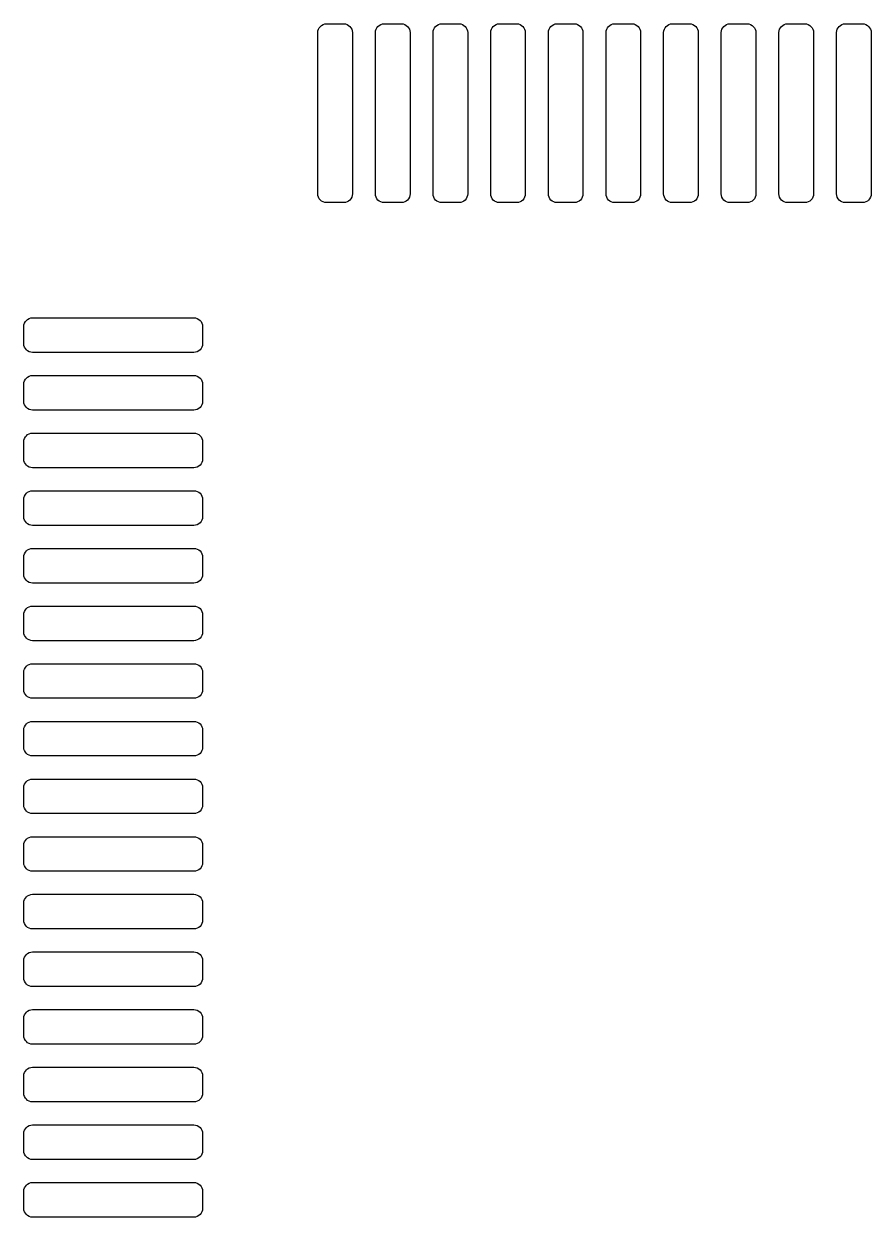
# Model space of a CAD drawing. Extents: x 107 to 210, y -143 to -92.
# Drawn here: x 155.95 to 163.3, y -113.28 to -102.92 of the extents above; entities that cross this region are included whole.
import ezdxf

# ---------------------------------------------------------------- set-up
doc = ezdxf.new("R2010")
doc.units = 0
doc.layers.add('BLACK', color=7, linetype='CONTINUOUS')

msp = doc.modelspace()

# ---------------------------------------------------------------- linework, layer by layer
at = {"layer": 'BLACK', "linetype": 'CONTINUOUS'}
for p, q in [((158.501, -102.985), (158.506, -102.971)), ((158.506, -102.971), (158.513, -102.958)), ((158.513, -102.958), (158.522, -102.947)), ((158.522, -102.947), (158.533, -102.938)), ((158.533, -102.938), (158.546, -102.931)), ((158.546, -102.931), (158.56, -102.926)), ((158.56, -102.926), (158.575, -102.925)), ((158.575, -102.925), (158.725, -102.925)), ((158.725, -102.925), (158.74, -102.926)), ((158.74, -102.926), (158.754, -102.931)), ((158.754, -102.931), (158.767, -102.938)), ((158.767, -102.938), (158.778, -102.947)), ((158.778, -102.947), (158.787, -102.958)), ((158.787, -102.958), (158.794, -102.971)), ((158.794, -102.971), (158.799, -102.985)), ((159.001, -102.985), (159.006, -102.971)), ((159.006, -102.971), (159.013, -102.958)), ((159.013, -102.958), (159.022, -102.947)), ((159.022, -102.947), (159.033, -102.938)), ((159.033, -102.938), (159.046, -102.931)), ((159.046, -102.931), (159.06, -102.926)), ((159.06, -102.926), (159.075, -102.925)), ((159.075, -102.925), (159.225, -102.925)), ((159.225, -102.925), (159.24, -102.926)), ((159.24, -102.926), (159.254, -102.931)), ((159.254, -102.931), (159.267, -102.938)), ((159.267, -102.938), (159.278, -102.947)), ((159.278, -102.947), (159.287, -102.958)), ((159.287, -102.958), (159.294, -102.971)), ((159.294, -102.971), (159.299, -102.985)), ((159.501, -102.985), (159.506, -102.971)), ((159.506, -102.971), (159.513, -102.958)), ((159.513, -102.958), (159.522, -102.947)), ((159.522, -102.947), (159.533, -102.938)), ((159.533, -102.938), (159.546, -102.931)), ((159.546, -102.931), (159.56, -102.926)), ((159.56, -102.926), (159.575, -102.925)), ((159.575, -102.925), (159.725, -102.925)), ((159.725, -102.925), (159.74, -102.926)), ((159.74, -102.926), (159.754, -102.931)), ((159.754, -102.931), (159.767, -102.938)), ((159.767, -102.938), (159.778, -102.947)), ((159.778, -102.947), (159.787, -102.958)), ((159.787, -102.958), (159.794, -102.971)), ((159.794, -102.971), (159.799, -102.985)), ((160.001, -102.985), (160.006, -102.971)), ((160.006, -102.971), (160.013, -102.958)), ((160.013, -102.958), (160.022, -102.947)), ((160.022, -102.947), (160.033, -102.938)), ((160.033, -102.938), (160.046, -102.931)), ((160.046, -102.931), (160.06, -102.926)), ((160.06, -102.926), (160.075, -102.925)), ((160.075, -102.925), (160.225, -102.925)), ((160.225, -102.925), (160.24, -102.926)), ((160.24, -102.926), (160.254, -102.931)), ((160.254, -102.931), (160.267, -102.938)), ((160.267, -102.938), (160.278, -102.947)), ((160.278, -102.947), (160.287, -102.958)), ((160.287, -102.958), (160.294, -102.971)), ((160.294, -102.971), (160.299, -102.985)), ((160.501, -102.985), (160.506, -102.971)), ((160.506, -102.971), (160.513, -102.958)), ((160.513, -102.958), (160.522, -102.947)), ((160.522, -102.947), (160.533, -102.938)), ((160.533, -102.938), (160.546, -102.931)), ((160.546, -102.931), (160.56, -102.926)), ((160.56, -102.926), (160.575, -102.925)), ((160.575, -102.925), (160.725, -102.925)), ((160.725, -102.925), (160.74, -102.926)), ((160.74, -102.926), (160.754, -102.931)), ((160.754, -102.931), (160.767, -102.938)), ((160.767, -102.938), (160.778, -102.947)), ((160.778, -102.947), (160.787, -102.958)), ((160.787, -102.958), (160.794, -102.971)), ((160.794, -102.971), (160.799, -102.985)), ((161.001, -102.985), (161.006, -102.971)), ((161.006, -102.971), (161.013, -102.958)), ((161.013, -102.958), (161.022, -102.947)), ((161.022, -102.947), (161.033, -102.938)), ((161.033, -102.938), (161.046, -102.931)), ((161.046, -102.931), (161.06, -102.926)), ((161.06, -102.926), (161.075, -102.925)), ((161.075, -102.925), (161.225, -102.925)), ((161.225, -102.925), (161.24, -102.926)), ((161.24, -102.926), (161.254, -102.931)), ((161.254, -102.931), (161.267, -102.938)), ((161.267, -102.938), (161.278, -102.947)), ((161.278, -102.947), (161.287, -102.958)), ((161.287, -102.958), (161.294, -102.971)), ((161.294, -102.971), (161.299, -102.985)), ((161.501, -102.985), (161.506, -102.971)), ((161.506, -102.971), (161.513, -102.958)), ((161.513, -102.958), (161.522, -102.947)), ((161.522, -102.947), (161.533, -102.938)), ((161.533, -102.938), (161.546, -102.931)), ((161.546, -102.931), (161.56, -102.926)), ((161.56, -102.926), (161.575, -102.925)), ((161.575, -102.925), (161.725, -102.925)), ((161.725, -102.925), (161.74, -102.926)), ((161.74, -102.926), (161.754, -102.931)), ((161.754, -102.931), (161.767, -102.938)), ((161.767, -102.938), (161.778, -102.947)), ((161.778, -102.947), (161.787, -102.958)), ((161.787, -102.958), (161.794, -102.971)), ((161.794, -102.971), (161.799, -102.985)), ((162.001, -102.985), (162.006, -102.971)), ((162.006, -102.971), (162.013, -102.958)), ((162.013, -102.958), (162.022, -102.947)), ((162.022, -102.947), (162.033, -102.938)), ((162.033, -102.938), (162.046, -102.931)), ((162.046, -102.931), (162.06, -102.926)), ((162.06, -102.926), (162.075, -102.925)), ((162.075, -102.925), (162.225, -102.925)), ((162.225, -102.925), (162.24, -102.926)), ((162.24, -102.926), (162.254, -102.931)), ((162.254, -102.931), (162.267, -102.938)), ((162.267, -102.938), (162.278, -102.947)), ((162.278, -102.947), (162.287, -102.958)), ((162.287, -102.958), (162.294, -102.971)), ((162.294, -102.971), (162.299, -102.985)), ((162.501, -102.985), (162.506, -102.971)), ((162.506, -102.971), (162.513, -102.958)), ((162.513, -102.958), (162.522, -102.947)), ((162.522, -102.947), (162.533, -102.938)), ((162.533, -102.938), (162.546, -102.931)), ((162.546, -102.931), (162.56, -102.926)), ((162.56, -102.926), (162.575, -102.925)), ((162.575, -102.925), (162.725, -102.925)), ((162.725, -102.925), (162.74, -102.926)), ((162.74, -102.926), (162.754, -102.931)), ((162.754, -102.931), (162.767, -102.938)), ((162.767, -102.938), (162.778, -102.947)), ((162.778, -102.947), (162.787, -102.958)), ((162.787, -102.958), (162.794, -102.971)), ((162.794, -102.971), (162.799, -102.985)), ((163.001, -102.985), (163.006, -102.971)), ((163.006, -102.971), (163.013, -102.958)), ((163.013, -102.958), (163.022, -102.947)), ((163.022, -102.947), (163.033, -102.938)), ((163.033, -102.938), (163.046, -102.931)), ((163.046, -102.931), (163.06, -102.926)), ((163.06, -102.926), (163.075, -102.925)), ((163.075, -102.925), (163.225, -102.925)), ((163.225, -102.925), (163.24, -102.926)), ((163.24, -102.926), (163.254, -102.931)), ((163.254, -102.931), (163.267, -102.938)), ((163.267, -102.938), (163.278, -102.947)), ((163.278, -102.947), (163.287, -102.958)), ((163.287, -102.958), (163.294, -102.971)), ((163.294, -102.971), (163.299, -102.985)), ((158.5, -103), (158.501, -102.985)), ((158.5, -104.4), (158.5, -103)), ((158.799, -102.985), (158.8, -103)), ((158.8, -103), (158.8, -104.4)), ((159, -103), (159.001, -102.985)), ((159, -104.4), (159, -103)), ((159.299, -102.985), (159.3, -103)), ((159.3, -103), (159.3, -104.4)), ((159.5, -103), (159.501, -102.985)), ((159.5, -104.4), (159.5, -103)), ((159.799, -102.985), (159.8, -103)), ((159.8, -103), (159.8, -104.4)), ((160, -103), (160.001, -102.985)), ((160, -104.4), (160, -103)), ((160.299, -102.985), (160.3, -103)), ((160.3, -103), (160.3, -104.4)), ((160.5, -103), (160.501, -102.985)), ((160.5, -104.4), (160.5, -103)), ((160.799, -102.985), (160.8, -103)), ((160.8, -103), (160.8, -104.4)), ((161, -103), (161.001, -102.985)), ((161, -104.4), (161, -103)), ((161.299, -102.985), (161.3, -103)), ((161.3, -103), (161.3, -104.4)), ((161.5, -103), (161.501, -102.985)), ((161.5, -104.4), (161.5, -103)), ((161.799, -102.985), (161.8, -103)), ((161.8, -103), (161.8, -104.4)), ((162, -103), (162.001, -102.985)), ((162, -104.4), (162, -103)), ((162.299, -102.985), (162.3, -103)), ((162.3, -103), (162.3, -104.4)), ((162.5, -103), (162.501, -102.985)), ((162.5, -104.4), (162.5, -103)), ((162.799, -102.985), (162.8, -103)), ((162.8, -103), (162.8, -104.4)), ((163, -103), (163.001, -102.985)), ((163, -104.4), (163, -103)), ((163.299, -102.985), (163.3, -103)), ((163.3, -103), (163.3, -104.4)), ((158.501, -104.415), (158.5, -104.4)), ((158.506, -104.429), (158.501, -104.415)), ((158.513, -104.442), (158.506, -104.429)), ((158.794, -104.429), (158.787, -104.442)), ((158.799, -104.415), (158.794, -104.429)), ((158.8, -104.4), (158.799, -104.415)), ((159.001, -104.415), (159, -104.4)), ((159.006, -104.429), (159.001, -104.415)), ((159.013, -104.442), (159.006, -104.429)), ((159.294, -104.429), (159.287, -104.442)), ((159.299, -104.415), (159.294, -104.429)), ((159.3, -104.4), (159.299, -104.415)), ((159.501, -104.415), (159.5, -104.4)), ((159.506, -104.429), (159.501, -104.415)), ((159.513, -104.442), (159.506, -104.429)), ((159.794, -104.429), (159.787, -104.442)), ((159.799, -104.415), (159.794, -104.429)), ((159.8, -104.4), (159.799, -104.415)), ((160.001, -104.415), (160, -104.4)), ((160.006, -104.429), (160.001, -104.415)), ((160.013, -104.442), (160.006, -104.429)), ((160.294, -104.429), (160.287, -104.442)), ((160.299, -104.415), (160.294, -104.429)), ((160.3, -104.4), (160.299, -104.415)), ((160.501, -104.415), (160.5, -104.4)), ((160.506, -104.429), (160.501, -104.415)), ((160.513, -104.442), (160.506, -104.429)), ((160.794, -104.429), (160.787, -104.442)), ((160.799, -104.415), (160.794, -104.429)), ((160.8, -104.4), (160.799, -104.415)), ((161.001, -104.415), (161, -104.4)), ((161.006, -104.429), (161.001, -104.415)), ((161.013, -104.442), (161.006, -104.429)), ((161.294, -104.429), (161.287, -104.442)), ((161.299, -104.415), (161.294, -104.429)), ((161.3, -104.4), (161.299, -104.415)), ((161.501, -104.415), (161.5, -104.4)), ((161.506, -104.429), (161.501, -104.415)), ((161.513, -104.442), (161.506, -104.429)), ((161.794, -104.429), (161.787, -104.442)), ((161.799, -104.415), (161.794, -104.429)), ((161.8, -104.4), (161.799, -104.415)), ((162.001, -104.415), (162, -104.4)), ((162.006, -104.429), (162.001, -104.415)), ((162.013, -104.442), (162.006, -104.429)), ((162.294, -104.429), (162.287, -104.442)), ((162.299, -104.415), (162.294, -104.429)), ((162.3, -104.4), (162.299, -104.415)), ((162.501, -104.415), (162.5, -104.4)), ((162.506, -104.429), (162.501, -104.415)), ((162.513, -104.442), (162.506, -104.429)), ((162.794, -104.429), (162.787, -104.442)), ((162.799, -104.415), (162.794, -104.429)), ((162.8, -104.4), (162.799, -104.415)), ((163.001, -104.415), (163, -104.4)), ((163.006, -104.429), (163.001, -104.415)), ((163.013, -104.442), (163.006, -104.429)), ((163.294, -104.429), (163.287, -104.442)), ((163.299, -104.415), (163.294, -104.429)), ((163.3, -104.4), (163.299, -104.415)), ((158.522, -104.453), (158.513, -104.442)), ((158.533, -104.462), (158.522, -104.453)), ((158.546, -104.469), (158.533, -104.462)), ((158.56, -104.474), (158.546, -104.469)), ((158.575, -104.475), (158.56, -104.474)), ((158.725, -104.475), (158.575, -104.475)), ((158.74, -104.474), (158.725, -104.475)), ((158.754, -104.469), (158.74, -104.474)), ((158.767, -104.462), (158.754, -104.469)), ((158.778, -104.453), (158.767, -104.462)), ((158.787, -104.442), (158.778, -104.453)), ((159.022, -104.453), (159.013, -104.442)), ((159.033, -104.462), (159.022, -104.453)), ((159.046, -104.469), (159.033, -104.462)), ((159.06, -104.474), (159.046, -104.469)), ((159.075, -104.475), (159.06, -104.474)), ((159.225, -104.475), (159.075, -104.475)), ((159.24, -104.474), (159.225, -104.475)), ((159.254, -104.469), (159.24, -104.474)), ((159.267, -104.462), (159.254, -104.469)), ((159.278, -104.453), (159.267, -104.462)), ((159.287, -104.442), (159.278, -104.453)), ((159.522, -104.453), (159.513, -104.442)), ((159.533, -104.462), (159.522, -104.453)), ((159.546, -104.469), (159.533, -104.462)), ((159.56, -104.474), (159.546, -104.469)), ((159.575, -104.475), (159.56, -104.474)), ((159.725, -104.475), (159.575, -104.475)), ((159.74, -104.474), (159.725, -104.475)), ((159.754, -104.469), (159.74, -104.474)), ((159.767, -104.462), (159.754, -104.469)), ((159.778, -104.453), (159.767, -104.462)), ((159.787, -104.442), (159.778, -104.453)), ((160.022, -104.453), (160.013, -104.442)), ((160.033, -104.462), (160.022, -104.453)), ((160.046, -104.469), (160.033, -104.462)), ((160.06, -104.474), (160.046, -104.469)), ((160.075, -104.475), (160.06, -104.474)), ((160.225, -104.475), (160.075, -104.475)), ((160.24, -104.474), (160.225, -104.475)), ((160.254, -104.469), (160.24, -104.474)), ((160.267, -104.462), (160.254, -104.469)), ((160.278, -104.453), (160.267, -104.462)), ((160.287, -104.442), (160.278, -104.453)), ((160.522, -104.453), (160.513, -104.442)), ((160.533, -104.462), (160.522, -104.453)), ((160.546, -104.469), (160.533, -104.462)), ((160.56, -104.474), (160.546, -104.469)), ((160.575, -104.475), (160.56, -104.474)), ((160.725, -104.475), (160.575, -104.475)), ((160.74, -104.474), (160.725, -104.475)), ((160.754, -104.469), (160.74, -104.474)), ((160.767, -104.462), (160.754, -104.469)), ((160.778, -104.453), (160.767, -104.462)), ((160.787, -104.442), (160.778, -104.453)), ((161.022, -104.453), (161.013, -104.442)), ((161.033, -104.462), (161.022, -104.453)), ((161.046, -104.469), (161.033, -104.462)), ((161.06, -104.474), (161.046, -104.469)), ((161.075, -104.475), (161.06, -104.474)), ((161.225, -104.475), (161.075, -104.475)), ((161.24, -104.474), (161.225, -104.475)), ((161.254, -104.469), (161.24, -104.474)), ((161.267, -104.462), (161.254, -104.469)), ((161.278, -104.453), (161.267, -104.462)), ((161.287, -104.442), (161.278, -104.453)), ((161.522, -104.453), (161.513, -104.442)), ((161.533, -104.462), (161.522, -104.453)), ((161.546, -104.469), (161.533, -104.462)), ((161.56, -104.474), (161.546, -104.469)), ((161.575, -104.475), (161.56, -104.474)), ((161.725, -104.475), (161.575, -104.475)), ((161.74, -104.474), (161.725, -104.475)), ((161.754, -104.469), (161.74, -104.474)), ((161.767, -104.462), (161.754, -104.469)), ((161.778, -104.453), (161.767, -104.462)), ((161.787, -104.442), (161.778, -104.453)), ((162.022, -104.453), (162.013, -104.442)), ((162.033, -104.462), (162.022, -104.453)), ((162.046, -104.469), (162.033, -104.462)), ((162.06, -104.474), (162.046, -104.469)), ((162.075, -104.475), (162.06, -104.474)), ((162.225, -104.475), (162.075, -104.475)), ((162.24, -104.474), (162.225, -104.475)), ((162.254, -104.469), (162.24, -104.474)), ((162.267, -104.462), (162.254, -104.469)), ((162.278, -104.453), (162.267, -104.462)), ((162.287, -104.442), (162.278, -104.453)), ((162.522, -104.453), (162.513, -104.442)), ((162.533, -104.462), (162.522, -104.453)), ((162.546, -104.469), (162.533, -104.462)), ((162.56, -104.474), (162.546, -104.469)), ((162.575, -104.475), (162.56, -104.474)), ((162.725, -104.475), (162.575, -104.475)), ((162.74, -104.474), (162.725, -104.475)), ((162.754, -104.469), (162.74, -104.474)), ((162.767, -104.462), (162.754, -104.469)), ((162.778, -104.453), (162.767, -104.462)), ((162.787, -104.442), (162.778, -104.453)), ((163.022, -104.453), (163.013, -104.442)), ((163.033, -104.462), (163.022, -104.453)), ((163.046, -104.469), (163.033, -104.462)), ((163.06, -104.474), (163.046, -104.469)), ((163.075, -104.475), (163.06, -104.474)), ((163.225, -104.475), (163.075, -104.475)), ((163.24, -104.474), (163.225, -104.475)), ((163.254, -104.469), (163.24, -104.474)), ((163.267, -104.462), (163.254, -104.469)), ((163.278, -104.453), (163.267, -104.462)), ((163.287, -104.442), (163.278, -104.453)), ((155.95, -105.55), (155.951, -105.535)), ((155.95, -105.7), (155.95, -105.55)), ((155.951, -105.535), (155.956, -105.521)), ((155.956, -105.521), (155.963, -105.508)), ((155.963, -105.508), (155.972, -105.497)), ((155.972, -105.497), (155.983, -105.488)), ((155.983, -105.488), (155.996, -105.481)), ((155.996, -105.481), (156.01, -105.476)), ((156.01, -105.476), (156.025, -105.475)), ((156.025, -105.475), (157.425, -105.475)), ((157.425, -105.475), (157.44, -105.476)), ((157.44, -105.476), (157.454, -105.481)), ((157.454, -105.481), (157.467, -105.488)), ((157.467, -105.488), (157.478, -105.497)), ((157.478, -105.497), (157.487, -105.508)), ((157.487, -105.508), (157.494, -105.521)), ((157.494, -105.521), (157.499, -105.535)), ((157.499, -105.535), (157.5, -105.55)), ((157.5, -105.55), (157.5, -105.7)), ((155.951, -105.715), (155.95, -105.7)), ((155.956, -105.729), (155.951, -105.715)), ((155.963, -105.742), (155.956, -105.729)), ((155.972, -105.753), (155.963, -105.742)), ((155.983, -105.762), (155.972, -105.753)), ((155.996, -105.769), (155.983, -105.762)), ((156.01, -105.774), (155.996, -105.769)), ((156.025, -105.775), (156.01, -105.774)), ((157.425, -105.775), (156.025, -105.775)), ((157.44, -105.774), (157.425, -105.775)), ((157.454, -105.769), (157.44, -105.774)), ((157.467, -105.762), (157.454, -105.769)), ((157.478, -105.753), (157.467, -105.762)), ((157.487, -105.742), (157.478, -105.753)), ((157.494, -105.729), (157.487, -105.742)), ((157.499, -105.715), (157.494, -105.729)), ((157.5, -105.7), (157.499, -105.715)), ((155.983, -105.988), (155.996, -105.981)), ((155.996, -105.981), (156.01, -105.976)), ((156.01, -105.976), (156.025, -105.975)), ((156.025, -105.975), (157.425, -105.975)), ((157.425, -105.975), (157.44, -105.976)), ((157.44, -105.976), (157.454, -105.981)), ((157.454, -105.981), (157.467, -105.988)), ((155.95, -106.05), (155.951, -106.035)), ((155.95, -106.2), (155.95, -106.05)), ((155.951, -106.035), (155.956, -106.021)), ((155.956, -106.021), (155.963, -106.008)), ((155.963, -106.008), (155.972, -105.997)), ((155.972, -105.997), (155.983, -105.988)), ((157.467, -105.988), (157.478, -105.997)), ((157.478, -105.997), (157.487, -106.008)), ((157.487, -106.008), (157.494, -106.021)), ((157.494, -106.021), (157.499, -106.035)), ((157.499, -106.035), (157.5, -106.05)), ((157.5, -106.05), (157.5, -106.2)), ((155.951, -106.215), (155.95, -106.2)), ((155.956, -106.229), (155.951, -106.215)), ((155.963, -106.242), (155.956, -106.229)), ((155.972, -106.253), (155.963, -106.242)), ((155.983, -106.262), (155.972, -106.253)), ((155.996, -106.269), (155.983, -106.262)), ((156.01, -106.274), (155.996, -106.269)), ((156.025, -106.275), (156.01, -106.274)), ((157.425, -106.275), (156.025, -106.275)), ((157.44, -106.274), (157.425, -106.275)), ((157.454, -106.269), (157.44, -106.274)), ((157.467, -106.262), (157.454, -106.269)), ((157.478, -106.253), (157.467, -106.262)), ((157.487, -106.242), (157.478, -106.253)), ((157.494, -106.229), (157.487, -106.242)), ((157.499, -106.215), (157.494, -106.229)), ((157.5, -106.2), (157.499, -106.215)), ((155.963, -106.508), (155.972, -106.497)), ((155.972, -106.497), (155.983, -106.488)), ((155.983, -106.488), (155.996, -106.481)), ((155.996, -106.481), (156.01, -106.476)), ((156.01, -106.476), (156.025, -106.475)), ((156.025, -106.475), (157.425, -106.475)), ((157.425, -106.475), (157.44, -106.476)), ((157.44, -106.476), (157.454, -106.481)), ((157.454, -106.481), (157.467, -106.488)), ((157.467, -106.488), (157.478, -106.497)), ((157.478, -106.497), (157.487, -106.508)), ((155.95, -106.55), (155.951, -106.535)), ((155.95, -106.7), (155.95, -106.55)), ((155.951, -106.535), (155.956, -106.521)), ((155.956, -106.521), (155.963, -106.508)), ((157.487, -106.508), (157.494, -106.521)), ((157.494, -106.521), (157.499, -106.535)), ((157.499, -106.535), (157.5, -106.55)), ((157.5, -106.55), (157.5, -106.7)), ((155.951, -106.715), (155.95, -106.7)), ((157.5, -106.7), (157.499, -106.715)), ((155.956, -106.729), (155.951, -106.715)), ((155.963, -106.742), (155.956, -106.729)), ((155.972, -106.753), (155.963, -106.742)), ((155.983, -106.762), (155.972, -106.753)), ((155.996, -106.769), (155.983, -106.762)), ((156.01, -106.774), (155.996, -106.769)), ((156.025, -106.775), (156.01, -106.774)), ((157.425, -106.775), (156.025, -106.775)), ((157.44, -106.774), (157.425, -106.775)), ((157.454, -106.769), (157.44, -106.774)), ((157.467, -106.762), (157.454, -106.769)), ((157.478, -106.753), (157.467, -106.762)), ((157.487, -106.742), (157.478, -106.753)), ((157.494, -106.729), (157.487, -106.742)), ((157.499, -106.715), (157.494, -106.729)), ((155.956, -107.021), (155.963, -107.008)), ((155.963, -107.008), (155.972, -106.997)), ((155.972, -106.997), (155.983, -106.988)), ((155.983, -106.988), (155.996, -106.981)), ((155.996, -106.981), (156.01, -106.976)), ((156.01, -106.976), (156.025, -106.975)), ((156.025, -106.975), (157.425, -106.975)), ((157.425, -106.975), (157.44, -106.976)), ((157.44, -106.976), (157.454, -106.981)), ((157.454, -106.981), (157.467, -106.988)), ((157.467, -106.988), (157.478, -106.997)), ((157.478, -106.997), (157.487, -107.008)), ((157.487, -107.008), (157.494, -107.021)), ((155.95, -107.05), (155.951, -107.035)), ((155.95, -107.2), (155.95, -107.05)), ((155.951, -107.035), (155.956, -107.021)), ((157.494, -107.021), (157.499, -107.035)), ((157.499, -107.035), (157.5, -107.05)), ((157.5, -107.05), (157.5, -107.2)), ((155.951, -107.215), (155.95, -107.2)), ((155.956, -107.229), (155.951, -107.215)), ((157.499, -107.215), (157.494, -107.229)), ((157.5, -107.2), (157.499, -107.215)), ((155.963, -107.242), (155.956, -107.229)), ((155.972, -107.253), (155.963, -107.242)), ((155.983, -107.262), (155.972, -107.253)), ((155.996, -107.269), (155.983, -107.262)), ((156.01, -107.274), (155.996, -107.269)), ((156.025, -107.275), (156.01, -107.274)), ((157.425, -107.275), (156.025, -107.275)), ((157.44, -107.274), (157.425, -107.275)), ((157.454, -107.269), (157.44, -107.274)), ((157.467, -107.262), (157.454, -107.269)), ((157.478, -107.253), (157.467, -107.262)), ((157.487, -107.242), (157.478, -107.253)), ((157.494, -107.229), (157.487, -107.242)), ((155.95, -107.55), (155.951, -107.535)), ((155.951, -107.535), (155.956, -107.521)), ((155.956, -107.521), (155.963, -107.508)), ((155.963, -107.508), (155.972, -107.497)), ((155.972, -107.497), (155.983, -107.488)), ((155.983, -107.488), (155.996, -107.481)), ((155.996, -107.481), (156.01, -107.476)), ((156.01, -107.476), (156.025, -107.475)), ((156.025, -107.475), (157.425, -107.475)), ((157.425, -107.475), (157.44, -107.476)), ((157.44, -107.476), (157.454, -107.481)), ((157.454, -107.481), (157.467, -107.488)), ((157.467, -107.488), (157.478, -107.497)), ((157.478, -107.497), (157.487, -107.508)), ((157.487, -107.508), (157.494, -107.521)), ((157.494, -107.521), (157.499, -107.535)), ((157.499, -107.535), (157.5, -107.55)), ((155.95, -107.7), (155.95, -107.55)), ((157.5, -107.55), (157.5, -107.7)), ((155.951, -107.715), (155.95, -107.7)), ((155.956, -107.729), (155.951, -107.715)), ((155.963, -107.742), (155.956, -107.729)), ((155.972, -107.753), (155.963, -107.742)), ((157.487, -107.742), (157.478, -107.753)), ((157.494, -107.729), (157.487, -107.742)), ((157.499, -107.715), (157.494, -107.729)), ((157.5, -107.7), (157.499, -107.715)), ((155.983, -107.762), (155.972, -107.753)), ((155.996, -107.769), (155.983, -107.762)), ((156.01, -107.774), (155.996, -107.769)), ((156.025, -107.775), (156.01, -107.774)), ((157.425, -107.775), (156.025, -107.775)), ((157.44, -107.774), (157.425, -107.775)), ((157.454, -107.769), (157.44, -107.774)), ((157.467, -107.762), (157.454, -107.769)), ((157.478, -107.753), (157.467, -107.762)), ((155.95, -108.05), (155.951, -108.035)), ((155.95, -108.2), (155.95, -108.05)), ((155.951, -108.035), (155.956, -108.021)), ((155.956, -108.021), (155.963, -108.008)), ((155.963, -108.008), (155.972, -107.997)), ((155.972, -107.997), (155.983, -107.988)), ((155.983, -107.988), (155.996, -107.981)), ((155.996, -107.981), (156.01, -107.976)), ((156.01, -107.976), (156.025, -107.975)), ((156.025, -107.975), (157.425, -107.975)), ((157.425, -107.975), (157.44, -107.976)), ((157.44, -107.976), (157.454, -107.981)), ((157.454, -107.981), (157.467, -107.988)), ((157.467, -107.988), (157.478, -107.997)), ((157.478, -107.997), (157.487, -108.008)), ((157.487, -108.008), (157.494, -108.021)), ((157.494, -108.021), (157.499, -108.035)), ((157.499, -108.035), (157.5, -108.05)), ((157.5, -108.05), (157.5, -108.2)), ((155.951, -108.215), (155.95, -108.2)), ((155.956, -108.229), (155.951, -108.215)), ((155.963, -108.242), (155.956, -108.229)), ((155.972, -108.253), (155.963, -108.242)), ((155.983, -108.262), (155.972, -108.253)), ((157.478, -108.253), (157.467, -108.262)), ((157.487, -108.242), (157.478, -108.253)), ((157.494, -108.229), (157.487, -108.242)), ((157.499, -108.215), (157.494, -108.229)), ((157.5, -108.2), (157.499, -108.215)), ((155.996, -108.269), (155.983, -108.262)), ((156.01, -108.274), (155.996, -108.269)), ((156.025, -108.275), (156.01, -108.274)), ((157.425, -108.275), (156.025, -108.275)), ((157.44, -108.274), (157.425, -108.275)), ((157.454, -108.269), (157.44, -108.274)), ((157.467, -108.262), (157.454, -108.269)), ((155.95, -108.55), (155.951, -108.535)), ((155.95, -108.7), (155.95, -108.55)), ((155.951, -108.535), (155.956, -108.521)), ((155.956, -108.521), (155.963, -108.508)), ((155.963, -108.508), (155.972, -108.497)), ((155.972, -108.497), (155.983, -108.488)), ((155.983, -108.488), (155.996, -108.481)), ((155.996, -108.481), (156.01, -108.476)), ((156.01, -108.476), (156.025, -108.475)), ((156.025, -108.475), (157.425, -108.475)), ((157.425, -108.475), (157.44, -108.476)), ((157.44, -108.476), (157.454, -108.481)), ((157.454, -108.481), (157.467, -108.488)), ((157.467, -108.488), (157.478, -108.497)), ((157.478, -108.497), (157.487, -108.508)), ((157.487, -108.508), (157.494, -108.521)), ((157.494, -108.521), (157.499, -108.535)), ((157.499, -108.535), (157.5, -108.55)), ((157.5, -108.55), (157.5, -108.7)), ((155.951, -108.715), (155.95, -108.7)), ((155.956, -108.729), (155.951, -108.715)), ((155.963, -108.742), (155.956, -108.729)), ((155.972, -108.753), (155.963, -108.742)), ((155.983, -108.762), (155.972, -108.753)), ((155.996, -108.769), (155.983, -108.762)), ((156.01, -108.774), (155.996, -108.769)), ((156.025, -108.775), (156.01, -108.774)), ((157.425, -108.775), (156.025, -108.775)), ((157.44, -108.774), (157.425, -108.775)), ((157.454, -108.769), (157.44, -108.774)), ((157.467, -108.762), (157.454, -108.769)), ((157.478, -108.753), (157.467, -108.762)), ((157.487, -108.742), (157.478, -108.753)), ((157.494, -108.729), (157.487, -108.742)), ((157.499, -108.715), (157.494, -108.729)), ((157.5, -108.7), (157.499, -108.715)), ((155.983, -108.988), (155.996, -108.981)), ((155.996, -108.981), (156.01, -108.976)), ((156.01, -108.976), (156.025, -108.975)), ((156.025, -108.975), (157.425, -108.975)), ((157.425, -108.975), (157.44, -108.976)), ((157.44, -108.976), (157.454, -108.981)), ((157.454, -108.981), (157.467, -108.988)), ((155.95, -109.05), (155.951, -109.035)), ((155.95, -109.2), (155.95, -109.05)), ((155.951, -109.035), (155.956, -109.021)), ((155.956, -109.021), (155.963, -109.008)), ((155.963, -109.008), (155.972, -108.997)), ((155.972, -108.997), (155.983, -108.988)), ((157.467, -108.988), (157.478, -108.997)), ((157.478, -108.997), (157.487, -109.008)), ((157.487, -109.008), (157.494, -109.021)), ((157.494, -109.021), (157.499, -109.035)), ((157.499, -109.035), (157.5, -109.05)), ((157.5, -109.05), (157.5, -109.2)), ((155.951, -109.215), (155.95, -109.2)), ((155.956, -109.229), (155.951, -109.215)), ((155.963, -109.242), (155.956, -109.229)), ((155.972, -109.253), (155.963, -109.242)), ((155.983, -109.262), (155.972, -109.253)), ((155.996, -109.269), (155.983, -109.262)), ((156.01, -109.274), (155.996, -109.269)), ((156.025, -109.275), (156.01, -109.274)), ((157.425, -109.275), (156.025, -109.275)), ((157.44, -109.274), (157.425, -109.275)), ((157.454, -109.269), (157.44, -109.274)), ((157.467, -109.262), (157.454, -109.269)), ((157.478, -109.253), (157.467, -109.262)), ((157.487, -109.242), (157.478, -109.253)), ((157.494, -109.229), (157.487, -109.242)), ((157.499, -109.215), (157.494, -109.229)), ((157.5, -109.2), (157.499, -109.215)), ((155.963, -109.508), (155.972, -109.497)), ((155.972, -109.497), (155.983, -109.488)), ((155.983, -109.488), (155.996, -109.481)), ((155.996, -109.481), (156.01, -109.476)), ((156.01, -109.476), (156.025, -109.475)), ((156.025, -109.475), (157.425, -109.475)), ((157.425, -109.475), (157.44, -109.476)), ((157.44, -109.476), (157.454, -109.481)), ((157.454, -109.481), (157.467, -109.488)), ((157.467, -109.488), (157.478, -109.497)), ((157.478, -109.497), (157.487, -109.508)), ((155.95, -109.55), (155.951, -109.535)), ((155.95, -109.7), (155.95, -109.55)), ((155.951, -109.535), (155.956, -109.521)), ((155.956, -109.521), (155.963, -109.508)), ((157.487, -109.508), (157.494, -109.521)), ((157.494, -109.521), (157.499, -109.535)), ((157.499, -109.535), (157.5, -109.55)), ((157.5, -109.55), (157.5, -109.7)), ((155.951, -109.715), (155.95, -109.7)), ((157.5, -109.7), (157.499, -109.715)), ((155.956, -109.729), (155.951, -109.715)), ((155.963, -109.742), (155.956, -109.729)), ((155.972, -109.753), (155.963, -109.742)), ((155.983, -109.762), (155.972, -109.753)), ((155.996, -109.769), (155.983, -109.762)), ((156.01, -109.774), (155.996, -109.769)), ((156.025, -109.775), (156.01, -109.774)), ((157.425, -109.775), (156.025, -109.775)), ((157.44, -109.774), (157.425, -109.775)), ((157.454, -109.769), (157.44, -109.774)), ((157.467, -109.762), (157.454, -109.769)), ((157.478, -109.753), (157.467, -109.762)), ((157.487, -109.742), (157.478, -109.753)), ((157.494, -109.729), (157.487, -109.742)), ((157.499, -109.715), (157.494, -109.729)), ((155.956, -110.021), (155.963, -110.008)), ((155.963, -110.008), (155.972, -109.997)), ((155.972, -109.997), (155.983, -109.988)), ((155.983, -109.988), (155.996, -109.981)), ((155.996, -109.981), (156.01, -109.976)), ((156.01, -109.976), (156.025, -109.975)), ((156.025, -109.975), (157.425, -109.975)), ((157.425, -109.975), (157.44, -109.976)), ((157.44, -109.976), (157.454, -109.981)), ((157.454, -109.981), (157.467, -109.988)), ((157.467, -109.988), (157.478, -109.997)), ((157.478, -109.997), (157.487, -110.008)), ((157.487, -110.008), (157.494, -110.021)), ((155.95, -110.05), (155.951, -110.035)), ((155.95, -110.2), (155.95, -110.05)), ((155.951, -110.035), (155.956, -110.021)), ((157.494, -110.021), (157.499, -110.035)), ((157.499, -110.035), (157.5, -110.05)), ((157.5, -110.05), (157.5, -110.2)), ((155.951, -110.215), (155.95, -110.2)), ((155.956, -110.229), (155.951, -110.215)), ((157.499, -110.215), (157.494, -110.229)), ((157.5, -110.2), (157.499, -110.215)), ((155.963, -110.242), (155.956, -110.229)), ((155.972, -110.253), (155.963, -110.242)), ((155.983, -110.262), (155.972, -110.253)), ((155.996, -110.269), (155.983, -110.262)), ((156.01, -110.274), (155.996, -110.269)), ((156.025, -110.275), (156.01, -110.274)), ((157.425, -110.275), (156.025, -110.275)), ((157.44, -110.274), (157.425, -110.275)), ((157.454, -110.269), (157.44, -110.274)), ((157.467, -110.262), (157.454, -110.269)), ((157.478, -110.253), (157.467, -110.262)), ((157.487, -110.242), (157.478, -110.253)), ((157.494, -110.229), (157.487, -110.242)), ((155.95, -110.55), (155.951, -110.535)), ((155.951, -110.535), (155.956, -110.521)), ((155.956, -110.521), (155.963, -110.508)), ((155.963, -110.508), (155.972, -110.497)), ((155.972, -110.497), (155.983, -110.488)), ((155.983, -110.488), (155.996, -110.481)), ((155.996, -110.481), (156.01, -110.476)), ((156.01, -110.476), (156.025, -110.475)), ((156.025, -110.475), (157.425, -110.475)), ((157.425, -110.475), (157.44, -110.476)), ((157.44, -110.476), (157.454, -110.481)), ((157.454, -110.481), (157.467, -110.488)), ((157.467, -110.488), (157.478, -110.497)), ((157.478, -110.497), (157.487, -110.508)), ((157.487, -110.508), (157.494, -110.521)), ((157.494, -110.521), (157.499, -110.535)), ((157.499, -110.535), (157.5, -110.55)), ((155.95, -110.7), (155.95, -110.55)), ((157.5, -110.55), (157.5, -110.7)), ((155.951, -110.715), (155.95, -110.7)), ((155.956, -110.729), (155.951, -110.715)), ((155.963, -110.742), (155.956, -110.729)), ((155.972, -110.753), (155.963, -110.742)), ((157.487, -110.742), (157.478, -110.753)), ((157.494, -110.729), (157.487, -110.742)), ((157.499, -110.715), (157.494, -110.729)), ((157.5, -110.7), (157.499, -110.715)), ((155.983, -110.762), (155.972, -110.753)), ((155.996, -110.769), (155.983, -110.762)), ((156.01, -110.774), (155.996, -110.769)), ((156.025, -110.775), (156.01, -110.774)), ((157.425, -110.775), (156.025, -110.775)), ((157.44, -110.774), (157.425, -110.775)), ((157.454, -110.769), (157.44, -110.774)), ((157.467, -110.762), (157.454, -110.769)), ((157.478, -110.753), (157.467, -110.762)), ((155.95, -111.05), (155.951, -111.035)), ((155.95, -111.2), (155.95, -111.05)), ((155.951, -111.035), (155.956, -111.021)), ((155.956, -111.021), (155.963, -111.008)), ((155.963, -111.008), (155.972, -110.997)), ((155.972, -110.997), (155.983, -110.988)), ((155.983, -110.988), (155.996, -110.981)), ((155.996, -110.981), (156.01, -110.976)), ((156.01, -110.976), (156.025, -110.975)), ((156.025, -110.975), (157.425, -110.975)), ((157.425, -110.975), (157.44, -110.976)), ((157.44, -110.976), (157.454, -110.981)), ((157.454, -110.981), (157.467, -110.988)), ((157.467, -110.988), (157.478, -110.997)), ((157.478, -110.997), (157.487, -111.008)), ((157.487, -111.008), (157.494, -111.021)), ((157.494, -111.021), (157.499, -111.035)), ((157.499, -111.035), (157.5, -111.05)), ((157.5, -111.05), (157.5, -111.2)), ((155.951, -111.215), (155.95, -111.2)), ((155.956, -111.229), (155.951, -111.215)), ((155.963, -111.242), (155.956, -111.229)), ((155.972, -111.253), (155.963, -111.242)), ((155.983, -111.262), (155.972, -111.253)), ((155.996, -111.269), (155.983, -111.262)), ((157.467, -111.262), (157.454, -111.269)), ((157.478, -111.253), (157.467, -111.262)), ((157.487, -111.242), (157.478, -111.253)), ((157.494, -111.229), (157.487, -111.242)), ((157.499, -111.215), (157.494, -111.229)), ((157.5, -111.2), (157.499, -111.215)), ((156.01, -111.274), (155.996, -111.269)), ((156.025, -111.275), (156.01, -111.274)), ((157.425, -111.275), (156.025, -111.275)), ((157.44, -111.274), (157.425, -111.275)), ((157.454, -111.269), (157.44, -111.274)), ((155.95, -111.55), (155.951, -111.535)), ((155.95, -111.7), (155.95, -111.55)), ((155.951, -111.535), (155.956, -111.521)), ((155.956, -111.521), (155.963, -111.508)), ((155.963, -111.508), (155.972, -111.497)), ((155.972, -111.497), (155.983, -111.488)), ((155.983, -111.488), (155.996, -111.481)), ((155.996, -111.481), (156.01, -111.476)), ((156.01, -111.476), (156.025, -111.475)), ((156.025, -111.475), (157.425, -111.475)), ((157.425, -111.475), (157.44, -111.476)), ((157.44, -111.476), (157.454, -111.481)), ((157.454, -111.481), (157.467, -111.488)), ((157.467, -111.488), (157.478, -111.497)), ((157.478, -111.497), (157.487, -111.508)), ((157.487, -111.508), (157.494, -111.521)), ((157.494, -111.521), (157.499, -111.535)), ((157.499, -111.535), (157.5, -111.55)), ((157.5, -111.55), (157.5, -111.7)), ((155.951, -111.715), (155.95, -111.7)), ((155.956, -111.729), (155.951, -111.715)), ((155.963, -111.742), (155.956, -111.729)), ((155.972, -111.753), (155.963, -111.742)), ((155.983, -111.762), (155.972, -111.753)), ((155.996, -111.769), (155.983, -111.762)), ((156.01, -111.774), (155.996, -111.769)), ((156.025, -111.775), (156.01, -111.774)), ((157.425, -111.775), (156.025, -111.775)), ((157.44, -111.774), (157.425, -111.775)), ((157.454, -111.769), (157.44, -111.774)), ((157.467, -111.762), (157.454, -111.769)), ((157.478, -111.753), (157.467, -111.762)), ((157.487, -111.742), (157.478, -111.753)), ((157.494, -111.729), (157.487, -111.742)), ((157.499, -111.715), (157.494, -111.729)), ((157.5, -111.7), (157.499, -111.715)), ((155.983, -111.988), (155.996, -111.981)), ((155.996, -111.981), (156.01, -111.976)), ((156.01, -111.976), (156.025, -111.975)), ((156.025, -111.975), (157.425, -111.975)), ((157.425, -111.975), (157.44, -111.976)), ((157.44, -111.976), (157.454, -111.981)), ((157.454, -111.981), (157.467, -111.988)), ((155.95, -112.05), (155.951, -112.035)), ((155.95, -112.2), (155.95, -112.05)), ((155.951, -112.035), (155.956, -112.021)), ((155.956, -112.021), (155.963, -112.008)), ((155.963, -112.008), (155.972, -111.997)), ((155.972, -111.997), (155.983, -111.988)), ((157.467, -111.988), (157.478, -111.997)), ((157.478, -111.997), (157.487, -112.008)), ((157.487, -112.008), (157.494, -112.021)), ((157.494, -112.021), (157.499, -112.035)), ((157.499, -112.035), (157.5, -112.05)), ((157.5, -112.05), (157.5, -112.2)), ((155.951, -112.215), (155.95, -112.2)), ((155.956, -112.229), (155.951, -112.215)), ((155.963, -112.242), (155.956, -112.229)), ((155.972, -112.253), (155.963, -112.242)), ((155.983, -112.262), (155.972, -112.253)), ((155.996, -112.269), (155.983, -112.262)), ((156.01, -112.274), (155.996, -112.269)), ((156.025, -112.275), (156.01, -112.274)), ((157.425, -112.275), (156.025, -112.275)), ((157.44, -112.274), (157.425, -112.275)), ((157.454, -112.269), (157.44, -112.274)), ((157.467, -112.262), (157.454, -112.269)), ((157.478, -112.253), (157.467, -112.262)), ((157.487, -112.242), (157.478, -112.253)), ((157.494, -112.229), (157.487, -112.242)), ((157.499, -112.215), (157.494, -112.229)), ((157.5, -112.2), (157.499, -112.215)), ((155.963, -112.508), (155.972, -112.497)), ((155.972, -112.497), (155.983, -112.488)), ((155.983, -112.488), (155.996, -112.481)), ((155.996, -112.481), (156.01, -112.476)), ((156.01, -112.476), (156.025, -112.475)), ((156.025, -112.475), (157.425, -112.475)), ((157.425, -112.475), (157.44, -112.476)), ((157.44, -112.476), (157.454, -112.481)), ((157.454, -112.481), (157.467, -112.488)), ((157.467, -112.488), (157.478, -112.497)), ((157.478, -112.497), (157.487, -112.508)), ((155.95, -112.55), (155.951, -112.535)), ((155.95, -112.7), (155.95, -112.55)), ((155.951, -112.535), (155.956, -112.521)), ((155.956, -112.521), (155.963, -112.508)), ((157.487, -112.508), (157.494, -112.521)), ((157.494, -112.521), (157.499, -112.535)), ((157.499, -112.535), (157.5, -112.55)), ((157.5, -112.55), (157.5, -112.7)), ((155.951, -112.715), (155.95, -112.7)), ((157.5, -112.7), (157.499, -112.715)), ((155.956, -112.729), (155.951, -112.715)), ((155.963, -112.742), (155.956, -112.729)), ((155.972, -112.753), (155.963, -112.742)), ((155.983, -112.762), (155.972, -112.753)), ((155.996, -112.769), (155.983, -112.762)), ((156.01, -112.774), (155.996, -112.769)), ((156.025, -112.775), (156.01, -112.774)), ((157.425, -112.775), (156.025, -112.775)), ((157.44, -112.774), (157.425, -112.775)), ((157.454, -112.769), (157.44, -112.774)), ((157.467, -112.762), (157.454, -112.769)), ((157.478, -112.753), (157.467, -112.762)), ((157.487, -112.742), (157.478, -112.753)), ((157.494, -112.729), (157.487, -112.742)), ((157.499, -112.715), (157.494, -112.729)), ((155.951, -113.035), (155.956, -113.021)), ((155.956, -113.021), (155.963, -113.008)), ((155.963, -113.008), (155.972, -112.997)), ((155.972, -112.997), (155.983, -112.988)), ((155.983, -112.988), (155.996, -112.981)), ((155.996, -112.981), (156.01, -112.976)), ((156.01, -112.976), (156.025, -112.975)), ((156.025, -112.975), (157.425, -112.975)), ((157.425, -112.975), (157.44, -112.976)), ((157.44, -112.976), (157.454, -112.981)), ((157.454, -112.981), (157.467, -112.988)), ((157.467, -112.988), (157.478, -112.997)), ((157.478, -112.997), (157.487, -113.008)), ((157.487, -113.008), (157.494, -113.021)), ((157.494, -113.021), (157.499, -113.035)), ((155.95, -113.05), (155.951, -113.035)), ((155.95, -113.2), (155.95, -113.05)), ((157.499, -113.035), (157.5, -113.05)), ((157.5, -113.05), (157.5, -113.2)), ((155.951, -113.215), (155.95, -113.2)), ((155.956, -113.229), (155.951, -113.215)), ((155.963, -113.242), (155.956, -113.229)), ((157.494, -113.229), (157.487, -113.242)), ((157.499, -113.215), (157.494, -113.229)), ((157.5, -113.2), (157.499, -113.215)), ((155.972, -113.253), (155.963, -113.242)), ((155.983, -113.262), (155.972, -113.253)), ((155.996, -113.269), (155.983, -113.262)), ((156.01, -113.274), (155.996, -113.269)), ((156.025, -113.275), (156.01, -113.274)), ((157.425, -113.275), (156.025, -113.275)), ((157.44, -113.274), (157.425, -113.275)), ((157.454, -113.269), (157.44, -113.274)), ((157.467, -113.262), (157.454, -113.269)), ((157.478, -113.253), (157.467, -113.262)), ((157.487, -113.242), (157.478, -113.253))]:
    msp.add_line(p, q, dxfattribs=at)

doc.saveas('drawing.dxf')
